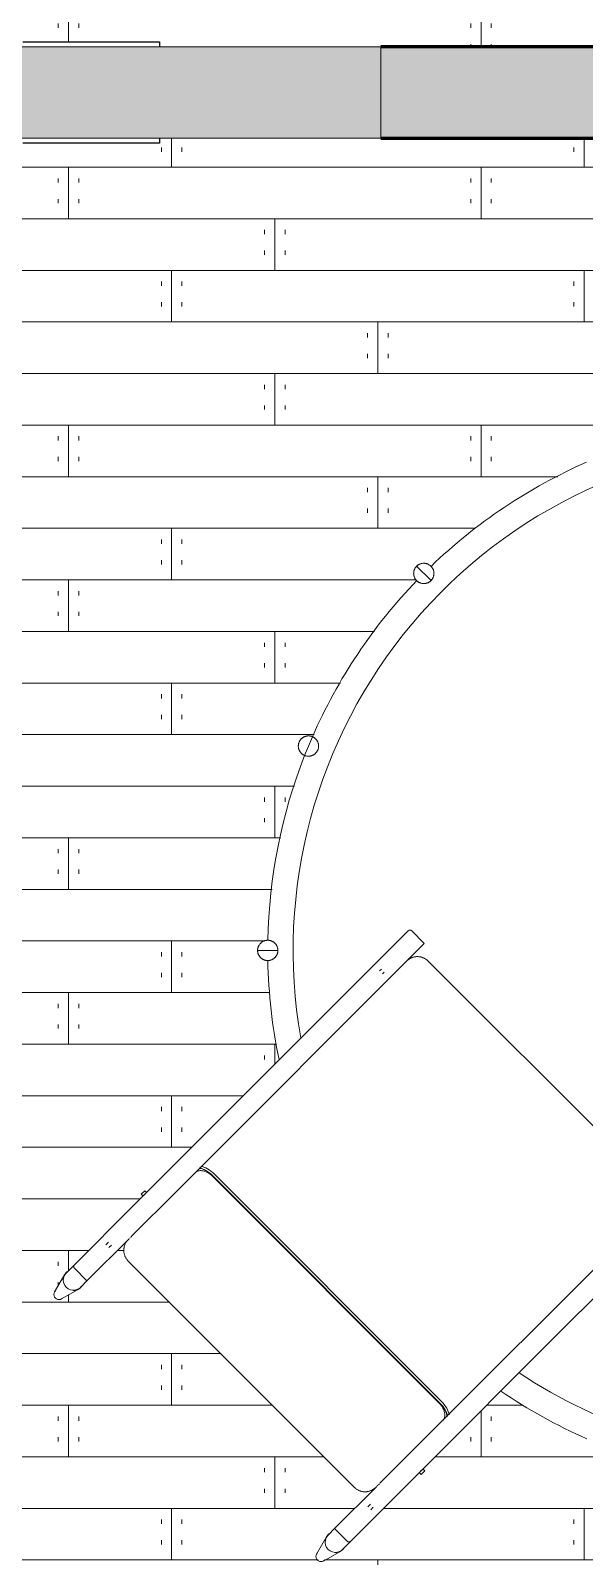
# Model space of a CAD drawing. Header units: millimetres. Extents: x -9018 to 25736, y -24663 to -1750.
# Drawn here: x -6515 to -5424, y -8285 to -5268 of the extents above; entities that cross this region are included whole.
import ezdxf

# ---------------------------------------------------------------- set-up
doc = ezdxf.new("R2010")
doc.units = ezdxf.units.MM
for name, color, linetype, lineweight in [('A-DETL-GENF', 92, 'Continuous', 9), ('A-DETL-THIN', 151, 'Continuous', 9), ('A-DOOR', 31, 'Continuous', 9), ('A-FLOR-PATT', 8, 'Continuous', 25), ('A-WALL', 113, 'Continuous', 25), ('A-WALL-PATT', 111, 'Continuous', 25), ('I-FURN', 30, 'Continuous', 9)]:
    doc.layers.add(name, color=color, linetype=linetype, lineweight=lineweight)

# ---------------------------------------------------------------- blocks, each defined once
blk = doc.blocks.new('Blks_Decor Lorena Canals_Tapete Bubbly - Cinza e Branco-3804642-2 PAV')
at = {"layer": 'I-FURN', "color": 254}
for p, q in [((0, 1068.8), (0, 1070)), ((0, 1030), (0, 1070)), ((0, 1030), (0, 1031.2)), ((385.1, 977), (384, 977.4)), ((420.9, 962.1), (384, 977.4)), ((384.8, 976.9), (384, 977.2)), ((420.9, 962.1), (419.8, 962.6)), ((728.3, 728.3), (756.6, 756.6)), ((755.7, 755.7), (756.6, 756.6)), ((728.3, 728.3), (729.2, 729.2))]:
    blk.add_line(p, q, dxfattribs=at)
at = {"layer": 'I-FURN', "color": 254, "flags": 128}
for points in [[(0, 1030), (-0.8, 1030), (-1.6, 1030.1), (-2.4, 1030.1), (-3.2, 1030.3), (-4, 1030.4), (-4.8, 1030.6), (-5.5, 1030.8), (-6.3, 1031), (-7, 1031.3), (-7.8, 1031.6), (-8.5, 1031.9), (-9.2, 1032.3), (-9.9, 1032.6), (-10.6, 1033.1), (-11.3, 1033.5), (-11.9, 1034), (-12.6, 1034.4), (-13.2, 1035), (-13.8, 1035.5), (-14.3, 1036.1), (-14.9, 1036.7), (-15.4, 1037.3), (-15.9, 1037.9), (-16.4, 1038.5), (-16.8, 1039.2), (-17.2, 1039.9), (-17.6, 1040.6), (-18, 1041.3), (-18.3, 1042), (-18.6, 1042.8), (-18.9, 1043.5), (-19.2, 1044.3), (-19.4, 1045), (-19.6, 1045.8), (-19.7, 1046.6), (-19.8, 1047.4), (-19.9, 1048.2), (-20, 1049), (-20, 1049.8), (-20, 1050.6), (-20, 1051.4), (-19.9, 1052.2), (-19.8, 1053), (-19.6, 1053.8), (-19.5, 1054.5), (-19.3, 1055.3), (-19.1, 1056.1), (-18.8, 1056.8), (-18.5, 1057.6), (-18.2, 1058.3), (-17.8, 1059), (-17.5, 1059.7), (-17.1, 1060.4), (-16.6, 1061.1), (-16.2, 1061.8), (-15.7, 1062.4), (-15.2, 1063), (-14.6, 1063.6), (-14.1, 1064.2), (-13.5, 1064.7), (-12.9, 1065.3), (-12.3, 1065.8), (-11.6, 1066.3), (-11, 1066.7), (-10.3, 1067.1), (-9.6, 1067.5), (-8.9, 1067.9), (-8.2, 1068.2), (-7.4, 1068.6), (-6.7, 1068.8), (-5.9, 1069.1), (-5.2, 1069.3), (-4.4, 1069.5), (-3.6, 1069.7), (-2.8, 1069.8), (-2, 1069.9), (-1.2, 1070), (-0.4, 1070), (0, 1070)], [(0, 1070), (0.8, 1070), (1.6, 1069.9), (2.4, 1069.9), (3.2, 1069.7), (4, 1069.6), (4.8, 1069.4), (5.5, 1069.2), (6.3, 1069), (7, 1068.7), (7.8, 1068.4), (8.5, 1068.1), (9.2, 1067.7), (9.9, 1067.4), (10.6, 1066.9), (11.3, 1066.5), (11.9, 1066), (12.6, 1065.6), (13.2, 1065), (13.8, 1064.5), (14.3, 1063.9), (14.9, 1063.3), (15.4, 1062.7), (15.9, 1062.1), (16.4, 1061.5), (16.8, 1060.8), (17.2, 1060.1), (17.6, 1059.4), (18, 1058.7), (18.3, 1058), (18.6, 1057.2), (18.9, 1056.5), (19.2, 1055.7), (19.4, 1055), (19.6, 1054.2), (19.7, 1053.4), (19.8, 1052.6), (19.9, 1051.8), (20, 1051), (20, 1050.2), (20, 1049.4), (20, 1048.6), (19.9, 1047.8), (19.8, 1047), (19.6, 1046.2), (19.5, 1045.5), (19.3, 1044.7), (19.1, 1043.9), (18.8, 1043.2), (18.5, 1042.4), (18.2, 1041.7), (17.8, 1041), (17.5, 1040.3), (17.1, 1039.6), (16.6, 1038.9), (16.2, 1038.2), (15.7, 1037.6), (15.2, 1037), (14.6, 1036.4), (14.1, 1035.8), (13.5, 1035.3), (12.9, 1034.7), (12.3, 1034.2), (11.6, 1033.7), (11, 1033.3), (10.3, 1032.9), (9.6, 1032.5), (8.9, 1032.1), (8.2, 1031.8), (7.4, 1031.4), (6.7, 1031.2), (5.9, 1030.9), (5.2, 1030.7), (4.4, 1030.5), (3.6, 1030.3), (2.8, 1030.2), (2, 1030.1), (1.2, 1030), (0.4, 1030), (0, 1030)], [(420.9, 962.1), (420.6, 961.4), (420.2, 960.7), (419.9, 960), (419.5, 959.3), (419, 958.6), (418.6, 958), (418.1, 957.3), (417.6, 956.7), (417, 956.1), (416.5, 955.5), (415.9, 955), (415.3, 954.5), (414.7, 954), (414, 953.5), (413.4, 953), (412.7, 952.6), (412, 952.2), (411.3, 951.8), (410.6, 951.5), (409.8, 951.2), (409.1, 950.9), (408.3, 950.7), (407.5, 950.4), (406.8, 950.3), (406, 950.1), (405.2, 950), (404.4, 949.9), (403.6, 949.8), (402.8, 949.8), (402, 949.8), (401.2, 949.8), (400.4, 949.9), (399.6, 950), (398.8, 950.1), (398, 950.3), (397.3, 950.5), (396.5, 950.7), (395.7, 950.9), (395, 951.2), (394.2, 951.5), (393.5, 951.9), (392.8, 952.3), (392.1, 952.7), (391.4, 953.1), (390.8, 953.5), (390.1, 954), (389.5, 954.5), (388.9, 955), (388.3, 955.6), (387.8, 956.2), (387.3, 956.8), (386.7, 957.4), (386.3, 958), (385.8, 958.7), (385.4, 959.3), (385, 960), (384.6, 960.7), (384.2, 961.5), (383.9, 962.2), (383.6, 962.9), (383.4, 963.7), (383.2, 964.5), (383, 965.2), (382.8, 966), (382.7, 966.8), (382.6, 967.6), (382.5, 968.4), (382.4, 969.2), (382.4, 970), (382.5, 970.8), (382.5, 971.6), (382.6, 972.4), (382.7, 973.2), (382.9, 974), (383.1, 974.8), (383.3, 975.5), (383.5, 976.3), (383.8, 977), (384, 977.4)], [(384, 977.4), (384.3, 978.2), (384.6, 978.9), (385, 979.6), (385.4, 980.3), (385.8, 981), (386.3, 981.6), (386.8, 982.2), (387.3, 982.9), (387.8, 983.5), (388.4, 984), (389, 984.6), (389.6, 985.1), (390.2, 985.6), (390.8, 986.1), (391.5, 986.5), (392.2, 987), (392.9, 987.4), (393.6, 987.7), (394.3, 988.1), (395.1, 988.4), (395.8, 988.7), (396.6, 988.9), (397.3, 989.1), (398.1, 989.3), (398.9, 989.5), (399.7, 989.6), (400.5, 989.7), (401.3, 989.8), (402.1, 989.8), (402.9, 989.8), (403.7, 989.7), (404.5, 989.7), (405.3, 989.6), (406.1, 989.5), (406.8, 989.3), (407.6, 989.1), (408.4, 988.9), (409.1, 988.6), (409.9, 988.3), (410.6, 988), (411.3, 987.7), (412.1, 987.3), (412.8, 986.9), (413.4, 986.5), (414.1, 986), (414.7, 985.6), (415.3, 985.1), (415.9, 984.5), (416.5, 984), (417.1, 983.4), (417.6, 982.8), (418.1, 982.2), (418.6, 981.5), (419.1, 980.9), (419.5, 980.2), (419.9, 979.5), (420.3, 978.8), (420.6, 978.1), (420.9, 977.4), (421.2, 976.6), (421.5, 975.9), (421.7, 975.1), (421.9, 974.3), (422.1, 973.5), (422.2, 972.8), (422.3, 972), (422.4, 971.2), (422.4, 970.4), (422.4, 969.6), (422.4, 968.8), (422.4, 968), (422.3, 967.2), (422.1, 966.4), (422, 965.6), (421.8, 964.8), (421.6, 964), (421.3, 963.3), (421.1, 962.5), (420.9, 962.1)], [(728.3, 728.3), (727.8, 728.9), (727.2, 729.5), (726.7, 730.1), (726.2, 730.8), (725.8, 731.4), (725.4, 732.1), (725, 732.8), (724.6, 733.5), (724.2, 734.2), (723.9, 734.9), (723.6, 735.7), (723.4, 736.4), (723.2, 737.2), (723, 738), (722.8, 738.8), (722.7, 739.6), (722.6, 740.4), (722.5, 741.2), (722.5, 742), (722.5, 742.8), (722.5, 743.6), (722.6, 744.4), (722.6, 745.1), (722.8, 745.9), (722.9, 746.7), (723.1, 747.5), (723.3, 748.3), (723.6, 749), (723.8, 749.8), (724.2, 750.5), (724.5, 751.2), (724.9, 752), (725.3, 752.7), (725.7, 753.3), (726.1, 754), (726.6, 754.6), (727.1, 755.3), (727.6, 755.9), (728.2, 756.5), (728.7, 757), (729.3, 757.5), (729.9, 758.1), (730.6, 758.5), (731.2, 759), (731.9, 759.4), (732.6, 759.9), (733.3, 760.2), (734, 760.6), (734.7, 760.9), (735.5, 761.2), (736.2, 761.5), (737, 761.7), (737.8, 761.9), (738.6, 762.1), (739.4, 762.2), (740.1, 762.3), (740.9, 762.4), (741.7, 762.4), (742.5, 762.5), (743.3, 762.4), (744.1, 762.4), (744.9, 762.3), (745.7, 762.2), (746.5, 762), (747.3, 761.9), (748.1, 761.7), (748.8, 761.4), (749.6, 761.2), (750.3, 760.9), (751, 760.5), (751.8, 760.2), (752.5, 759.8), (753.2, 759.4), (753.8, 758.9), (754.5, 758.5), (755.1, 758), (755.7, 757.4), (756.3, 756.9), (756.6, 756.6)], [(756.6, 756.6), (757.2, 756), (757.7, 755.4), (758.2, 754.8), (758.7, 754.2), (759.1, 753.5), (759.6, 752.8), (760, 752.1), (760.3, 751.4), (760.7, 750.7), (761, 750), (761.3, 749.2), (761.5, 748.5), (761.8, 747.7), (762, 746.9), (762.1, 746.1), (762.3, 745.4), (762.4, 744.6), (762.4, 743.8), (762.5, 743), (762.5, 742.2), (762.4, 741.4), (762.4, 740.6), (762.3, 739.8), (762.2, 739), (762, 738.2), (761.8, 737.4), (761.6, 736.7), (761.4, 735.9), (761.1, 735.1), (760.8, 734.4), (760.4, 733.7), (760.1, 733), (759.7, 732.3), (759.3, 731.6), (758.8, 730.9), (758.3, 730.3), (757.8, 729.7), (757.3, 729.1), (756.8, 728.5), (756.2, 727.9), (755.6, 727.4), (755, 726.9), (754.3, 726.4), (753.7, 725.9), (753, 725.5), (752.3, 725.1), (751.6, 724.7), (750.9, 724.3), (750.2, 724), (749.4, 723.7), (748.7, 723.5), (747.9, 723.2), (747.1, 723), (746.4, 722.8), (745.6, 722.7), (744.8, 722.6), (744, 722.5), (743.2, 722.5), (742.4, 722.5), (741.6, 722.5), (740.8, 722.5), (740, 722.6), (739.2, 722.7), (738.4, 722.9), (737.6, 723.1), (736.9, 723.3), (736.1, 723.5), (735.3, 723.8), (734.6, 724.1), (733.9, 724.4), (733.2, 724.8), (732.5, 725.1), (731.8, 725.6), (731.1, 726), (730.5, 726.5), (729.8, 727), (729.2, 727.5), (728.6, 728), (728.3, 728.3)]]:
    blk.add_lwpolyline(points, dxfattribs=at)
at = {"layer": 'I-FURN', "color": 254}
for radius, start, end in [(1050, 91.0753, 101.8067), (1050, 68.5529, 88.9247), (1000, 360, 99.9046), (1000, 0, 99.9046), (1050, 46.0753, 66.3765), (1050, 23.6725, 43.9155), (1050, 145.7723, 156.3633), (1000, 146.3129, 162.863), (1000, 146.3129, 162.863)]:
    blk.add_arc((0, 0), radius, start, end, dxfattribs=at)
blk = doc.blocks.new('Blks_Mob Bruno Faucz_Poltrona Cora - Único-3806574-2 PAV')
at = {"layer": 'I-FURN', "color": 254}
for p, q in [((-380, 470), (-345, 470)), ((-345, 470), (-345, -221)), ((345, -221), (345, 470)), ((315, 450.8), (-315, 450.8)), ((-385, 390.8), (-385, 375.9)), ((-369, 374.3), (-369, 369.6)), ((-361, 369.6), (-361, 374.3)), ((-345, 375.9), (-345, 390.9)), ((-316, -143.8), (316, -143.8)), ((316, -148.3), (-316, -148.3)), ((-316, -148.7), (316, -148.7)), ((315, -149.2), (-315, -149.2)), ((-345, -221), (-345, -254.4)), ((-345, -223.7), (-345, -342.9)), ((345, -254.4), (345, -221)), ((345, -342.9), (345, -223.7)), ((-385, -263.9), (-390, -263.9)), ((-390, -263.9), (-390, -264.1)), ((-390, -273.9), (-390, -263.9)), ((-385, -267.6), (-385, -270.2)), ((390, -263.9), (385, -263.9)), ((385, -270.2), (385, -267.6)), ((390, -263.9), (390, -273.9)), ((390, -264.1), (390, -263.9)), ((-390, -273.7), (-390, -273.9)), ((-390, -273.9), (-385, -273.9)), ((385, -273.9), (390, -273.9)), ((390, -273.9), (390, -273.7)), ((-345, -342.9), (-345, -347.8)), ((-345, -349.4), (-345, -350.9)), ((-345, -352.4), (-345, -470)), ((345, -343.7), (345, -342.9)), ((345, -347.8), (345, -344.9)), ((345, -350.9), (345, -349.4)), ((345, -470), (345, -352.4)), ((-369, -386.1), (-369, -393.3)), ((-361, -393.4), (-361, -386.1)), ((-315, -385), (315, -385)), ((361, -386.1), (361, -393.4)), ((369, -393.3), (369, -386.1)), ((-385, -402.8), (-385, -406.7)), ((-345, -406.1), (-345, -402.8)), ((345, -402.8), (345, -406.1)), ((385, -407.2), (385, -402.8)), ((-385, -465), (-385, -487.4)), ((-345, -470), (-380, -470)), ((-345, -487.4), (-345, -470)), ((380, -470), (345, -470)), ((345, -470), (345, -487.4)), ((385, -487.4), (385, -465)), ((-384.9, -492.8), (-374.7, -530.6)), ((-345.1, -492.8), (-355.3, -530.6)), ((345.1, -492.8), (355.3, -530.6)), ((384.9, -492.8), (374.7, -530.6))]:
    blk.add_line(p, q, dxfattribs=at)
at = {"layer": 'I-FURN', "color": 254, "flags": 128}
for points in [[(-385, 465), (-385, 209.5), (-385, -46.4), (-385, -302.2), (-385, -465)], [(385, -465), (385, -209.5), (385, 46.4), (385, 302.2), (385, 465)], [(-345, 420.8), (-345, 422), (-344.9, 423.2), (-344.8, 424.4), (-344.6, 425.6), (-344.4, 426.8), (-344.1, 428), (-343.8, 429.1), (-343.5, 430.3), (-343.1, 431.4), (-342.6, 432.5), (-342.1, 433.6), (-341.6, 434.7), (-341, 435.7), (-340.4, 436.8), (-339.8, 437.8), (-339.1, 438.7), (-338.3, 439.7), (-337.6, 440.6), (-336.7, 441.5), (-335.9, 442.3), (-335, 443.2), (-334.1, 443.9), (-333.2, 444.7), (-332.2, 445.4), (-331.2, 446.1), (-330.2, 446.7), (-329.1, 447.3), (-328.1, 447.8), (-327, 448.3), (-325.9, 448.8), (-324.7, 449.2), (-323.6, 449.6), (-322.4, 449.9), (-321.3, 450.2), (-320.1, 450.4), (-318.9, 450.6), (-317.7, 450.7), (-316.5, 450.8), (-315.3, 450.8), (-315, 450.8)], [(-315, -385), (-316.2, -385), (-317.4, -384.9), (-318.6, -384.8), (-319.8, -384.6), (-321, -384.4), (-322.1, -384.1), (-323.3, -383.8), (-324.4, -383.5), (-325.6, -383.1), (-326.7, -382.6), (-327.8, -382.1), (-328.9, -381.6), (-329.9, -381), (-330.9, -380.4), (-331.9, -379.8), (-332.9, -379.1), (-333.9, -378.3), (-334.8, -377.6), (-335.7, -376.8), (-336.5, -375.9), (-337.3, -375), (-338.1, -374.1), (-338.9, -373.2), (-339.6, -372.2), (-340.2, -371.2), (-340.9, -370.2), (-341.5, -369.1), (-342, -368.1), (-342.5, -367), (-343, -365.9), (-343.4, -364.8), (-343.7, -363.6), (-344.1, -362.5), (-344.3, -361.3), (-344.6, -360.1), (-344.7, -358.9), (-344.9, -357.7), (-345, -356.5), (-345, -355.3), (-345, -355)], [(345, -355), (345, -356.2), (344.9, -357.4), (344.8, -358.6), (344.6, -359.8), (344.4, -361), (344.1, -362.1), (343.8, -363.3), (343.5, -364.4), (343.1, -365.6), (342.6, -366.7), (342.1, -367.8), (341.6, -368.9), (341, -369.9), (340.4, -370.9), (339.8, -371.9), (339.1, -372.9), (338.3, -373.9), (337.6, -374.8), (336.7, -375.7), (335.9, -376.5), (335, -377.3), (334.1, -378.1), (333.2, -378.9), (332.2, -379.6), (331.2, -380.3), (330.2, -380.9), (329.1, -381.5), (328.1, -382), (327, -382.5), (325.9, -383), (324.7, -383.4), (323.6, -383.7), (322.4, -384.1), (321.3, -384.3), (320.1, -384.6), (318.9, -384.7), (317.7, -384.9), (316.5, -385), (315.3, -385), (315, -385)], [(-384.9, -485.1), (-384.9, -489.9), (-383.7, -494.7), (-381.5, -499), (-378.3, -502.8), (-374.3, -505.6), (-369.8, -507.3), (-365, -507.9)], [(-365, -507.9), (-360.2, -507.3), (-355.7, -505.6), (-351.7, -502.8), (-348.5, -499), (-346.3, -494.7), (-345.1, -489.9), (-345.1, -485.1)], [(345.1, -485.1), (345.1, -489.9), (346.3, -494.7), (348.5, -499), (351.7, -502.8), (355.7, -505.6), (360.2, -507.3), (365, -507.9)], [(365, -507.9), (369.8, -507.3), (374.3, -505.6), (378.3, -502.8), (381.5, -499), (383.7, -494.7), (384.9, -489.9), (384.9, -485.1)]]:
    blk.add_lwpolyline(points, dxfattribs=at)
at = {"layer": 'I-FURN', "color": 254}
for centre, radius, start, end in [((-365, -487.4), 20.6, 174.5277, 180), ((-365, -487.4), 20.6, 180, 205.1991), ((-365, -487.4), 20.6, 218.0194, 229.0449), ((-365, -487.4), 20.6, 310.9665, 321.9362), ((-365, -487.4), 20.6, 334.9985, 360), ((-365, -487.4), 20.6, 0, 5.4446), ((365, -487.4), 20.6, 174.5554, 180), ((365, -487.4), 20.6, 180, 205.0015), ((365, -487.4), 20.6, 218.0638, 229.0335), ((365, -487.4), 20.6, 310.9551, 321.9806), ((365, -487.4), 20.6, 334.8009, 360), ((365, -487.4), 20.6, 360, 5.4723), ((-365, -527.9), 10, 180, 0), ((365, -527.9), 10, 180, 0)]:
    blk.add_arc(centre, radius, start, end, dxfattribs=at)
for centre, major_axis, start_param, end_param in [((-316, -159.2), (33.9, 0), 1.570796, 2.649489), ((-316, -163.7), (-33.9, 0), 4.712389, 5.791082), ((-316, -163.7), (32.9, 0), 1.570796, 2.692738), ((316, -159.2), (33.9, 0), 0.492103, 1.570796), ((316, -163.7), (33.9, 0), 0.492103, 1.570796), ((316, -163.7), (32.9, 0), 0.448855, 1.570796)]:
    blk.add_ellipse(centre, major_axis=major_axis, ratio=0.45399, start_param=start_param, end_param=end_param, dxfattribs=at)
for points, knots in [([(-385, 465), (-385, 465.3), (-384.9, 466), (-384.7, 466.7), (-384.5, 467.3), (-384.3, 467.6), (-384.2, 467.8), (-384, 468), (-383.8, 468.2), (-383.7, 468.4), (-383.6, 468.5), (-383.4, 468.6), (-383.3, 468.8), (-383, 469), (-382.8, 469.1), (-382.5, 469.3), (-382.3, 469.5), (-382, 469.6), (-381.7, 469.7), (-381.4, 469.8), (-381, 469.9), (-380.6, 470), (-380.2, 470), (-380, 470)], [0, 0, 0, 0, 0.142857, 0.285714, 0.357143, 0.392857, 0.428571, 0.464286, 0.5, 0.535714, 0.553571, 0.571429, 0.607143, 0.642857, 0.678571, 0.714286, 0.75, 0.785714, 0.821429, 0.857143, 0.892857, 0.928571, 1, 1, 1, 1]), ([(-315, -149.2), (-317.6, -149.2), (-322.9, -149.6), (-329, -151.3), (-333.3, -153.2), (-336.3, -154.9), (-338.9, -156.8), (-341.1, -158.9), (-342.8, -161.2), (-344.5, -164.4), (-345, -167), (-345, -168.7)], [0, 0, 0, 0, 0.166667, 0.333333, 0.416667, 0.5, 0.583333, 0.666667, 0.75, 0.833333, 1, 1, 1, 1]), ([(345, -168.7), (345, -167), (344.5, -164.4), (342.8, -161.2), (341.1, -158.9), (338.9, -156.8), (336.3, -154.9), (333.3, -153.2), (329, -151.3), (322.9, -149.6), (317.6, -149.2), (315, -149.2)], [0, 0, 0, 0, 0.166667, 0.25, 0.333333, 0.416667, 0.5, 0.583333, 0.666667, 0.833333, 1, 1, 1, 1]), ([(-380, -470), (-380.2, -470), (-380.6, -470), (-381, -469.9), (-381.4, -469.8), (-381.7, -469.7), (-382, -469.6), (-382.3, -469.5), (-382.5, -469.3), (-382.8, -469.1), (-383, -469), (-383.3, -468.8), (-383.5, -468.6), (-383.7, -468.4), (-383.8, -468.2), (-384, -468), (-384.2, -467.8), (-384.3, -467.6), (-384.5, -467.3), (-384.7, -466.7), (-384.9, -466), (-385, -465.3), (-385, -465)], [0, 0, 0, 0, 0.071429, 0.107143, 0.142857, 0.178571, 0.214286, 0.25, 0.285714, 0.321429, 0.357143, 0.392857, 0.428571, 0.464286, 0.5, 0.535714, 0.571429, 0.607143, 0.642857, 0.714286, 0.857143, 1, 1, 1, 1]), ([(385, -465), (385, -465.3), (384.9, -466), (384.7, -466.7), (384.5, -467.3), (384.3, -467.6), (384.2, -467.8), (384, -468), (383.8, -468.2), (383.7, -468.4), (383.6, -468.5), (383.4, -468.6), (383.3, -468.8), (383, -469), (382.8, -469.1), (382.5, -469.3), (382.3, -469.5), (382, -469.6), (381.7, -469.7), (381.4, -469.8), (381, -469.9), (380.6, -470), (380.2, -470), (380, -470)], [0, 0, 0, 0, 0.142857, 0.285714, 0.357143, 0.392857, 0.428571, 0.464286, 0.5, 0.535714, 0.553571, 0.571429, 0.607143, 0.642857, 0.678571, 0.714286, 0.75, 0.785714, 0.821429, 0.857143, 0.892857, 0.928571, 1, 1, 1, 1])]:
    blk.add_open_spline(points, degree=3, knots=knots, dxfattribs=at)
blk = doc.blocks.new('Porta inclinada - Porta inclinada Larissa-3958697-2 PAV')
at = {"layer": 'A-DOOR', "lineweight": 25}
for p, q in [((-1715.3, 100), (-1446.1, 100)), ((-1446.1, 100), (-1446.1, 90)), ((-1446.1, -90), (-1446.1, -100)), ((-1446.1, -100), (-1715.3, -100))]:
    blk.add_line(p, q, dxfattribs=at)

msp = doc.modelspace()

# ---------------------------------------------------------------- hatches: boundary and pattern name
at = {"layer": 'A-DETL-GENF'}
msp.add_hatch(color=7, dxfattribs=at).paths.add_polyline_path([(-2384.62, -19319.651), (-2384.62, -19139.651), (-7064.62, -19139.651), (-7064.62, -16759.651), (-6524.62, -16759.651), (-6524.62, -16579.651), (-7064.62, -16579.651), (-7064.62, -5479.651), (-5824.62, -5479.651), (-5824.62, -5299.651), (-7244.62, -5299.651), (-7244.62, -19319.651), (-3130.347, -19319.651)])
at = {"layer": 'A-FLOR-PATT', "lineweight": 9}
h = msp.add_hatch(dxfattribs=at)
h.set_pattern_fill('FP_10', color=9, style=0, pattern_type=2)
h.set_pattern_definition([(0, (-4814.62, -6959.33), (0, 101.6), []), (90, (-4814.62, -6959.33), (-203.2, 203.2), [101.6, -711.2]), (90, (-4794.3, -6928.85), (-203.2, 203.2), [8.382, -32.258, 8.382, -763.778]), (90, (-4022.14, -6928.85), (-203.2, 203.2), [8.382, -32.258, 8.382, -763.778]), (90, (-4408.22, -6857.73), (-203.2, 203.2), [101.6, -711.2]), (90, (-4428.54, -6827.25), (-203.2, 203.2), [8.382, -32.258, 8.382, -763.778]), (90, (-4387.9, -6827.25), (-203.2, 203.2), [8.382, -32.258, 8.382, -763.778])])
h.paths.add_polyline_path([(-2564.62, -8369.651), (-2564.62, -7579.651), (-2914.62, -7579.651), (-2914.62, -5479.651), (-2915.62, -5479.651), (-2915.62, -5489.651), (-3014.62, -5489.651), (-3014.62, -6479.651), (-3044.62, -6479.651), (-3044.62, -5479.651), (-6260.744, -5479.651), (-6260.744, -5489.651), (-6564.62, -5489.651), (-6564.62, -7779.651), (-6563.62, -7779.651), (-6563.62, -8076.759), (-6561.571, -8078.989), (-6563.62, -8080.424), (-6563.62, -8279.651), (-6840.875, -8280.226), (-6840.875, -8280.744), (-6838.138, -8281.861), (-6835.355, -8285.089), (-6832.767, -8289.651), (-3364.62, -8289.651), (-3364.62, -8369.651), (-2670.28, -8369.651)])
h.paths.add_polyline_path([(-7061.91, -8369.651), (-7061.91, -8289.651), (-6851.689, -8289.651), (-6850.462, -8284.283), (-6850.447, -8284.247), (-6851.296, -8284.113), (-6855.65, -8279.651), (-7064.62, -8279.651), (-7064.62, -8369.651)])
h.paths.add_polyline_path([(-5419.242, -6117.577), (-5418.282, -6118.367), (-5418.497, -6116.814), (-5419.244, -6116.317)])
h.paths.add_polyline_path([(-5382.31, -6102.213), (-5383.265, -6101.388), (-5383.055, -6102.976), (-5382.308, -6103.473)])
h.paths.add_polyline_path([(-5017.5, -6029.331), (-5016.89, -6030.382), (-5016.274, -6029.331), (-5017.076, -6028.306)])
h.paths.add_polyline_path([(-4240.896, -6351.011), (-4240.967, -6349.936), (-4241.917, -6350.734), (-4241.763, -6351.37)])
h.paths.add_polyline_path([(-4035.361, -6658.436), (-4036.187, -6659.391), (-4034.598, -6659.181), (-4034.598, -6658.436), (-4034.891, -6658.436)])
h.paths.add_polyline_path([(-4019.998, -6695.368), (-4019.172, -6694.413), (-4020.752, -6694.611), (-4020.469, -6695.368)])
h.paths.add_polyline_path([(-3927.5, -7079.331), (-3928.065, -7078.201), (-3928.726, -7079.331), (-3927.924, -7080.355)])
h.paths.add_polyline_path([(-4576.365, -8041.403), (-4577.32, -8040.577), (-4577.11, -8042.166), (-4576.363, -8042.662)])
h.paths.add_polyline_path([(-4613.297, -8056.766), (-4612.342, -8057.592), (-4612.552, -8056.003), (-4613.299, -8055.506), (-4613.297, -8056.443)])
h.paths.add_polyline_path([(-5945.198, -8282.95), (-5952.27, -8275.879), (-5948.573, -8264.114), (-5937.678, -8244.617), (-5934.527, -8240.211), (-5933.357, -8238.354), (-5928.447, -8230.035), (-5926.734, -8229.326), (-5839.188, -8140.665), (-5845.327, -8143.711), (-5849.107, -8144.796), (-5854.295, -8145.372), (-5861.669, -8144.886), (-5866.906, -8143.204), (-5870.883, -8141.235), (-5877.27, -8136.392), (-6324.769, -7688.242), (-6326.756, -7685.375), (-6329.407, -7679.603), (-6330.822, -7672.498), (-6330.586, -7665.387), (-6328.422, -7657.862), (-6324.083, -7651.041), (-6326.71, -7653.298), (-6415.546, -7742.946), (-6415.563, -7742.988), (-6453.581, -7764.67), (-6461.386, -7766.762), (-6468.367, -7759.353), (-6464.761, -7747.926), (-6453.868, -7728.426), (-6450.718, -7724.021), (-6449.545, -7722.16), (-6444.635, -7713.844), (-6442.915, -7713.131), (-6293.527, -7562.84), (-6296.356, -7559.305), (-6289.526, -7553.181), (-6286.343, -7556.363), (-6023.838, -7293.858), (-6033.668, -7249.202), (-6045.96, -7136.177), (-6045.96, -7099.027), (-6047.873, -7099.176), (-6050.48, -7098.622), (-6054.571, -7097.464), (-6061.881, -7093.121), (-6066.145, -7086.424), (-6067.169, -7082.893), (-6067.5, -7079.331), (-6066.728, -7074.246), (-6064.996, -7070.328), (-6060.848, -7064.705), (-6052.989, -7060.523), (-6045.96, -7059.331), (-6045.96, -7022.485), (-6033.668, -6909.46), (-6009.228, -6798.426), (-5974.938, -6695.372), (-5980.323, -6691.927), (-5982.207, -6689.741), (-5985.907, -6683.615), (-5986.762, -6674.768), (-5985.462, -6668.789), (-5982.129, -6664.604), (-5974.938, -6658.417), (-5966.828, -6656.94), (-5960.891, -6658.028), (-5957.997, -6658.417), (-5925.188, -6587.502), (-5866.574, -6490.084), (-5797.77, -6399.575), (-5752.676, -6351.969), (-5754.166, -6350.861), (-5755.569, -6348.611), (-5757.759, -6344.772), (-5759.962, -6336.869), (-5757.739, -6327.931), (-5754.742, -6323.494), (-5751.695, -6320.727), (-5748.899, -6319.091), (-5746.195, -6318.184), (-5739.277, -6317.036), (-5730.383, -6319.798), (-5725.47, -6323.249), (-5718.226, -6315.882), (-5632.933, -6243.433), (-5536.438, -6178.362), (-5438.384, -6126.377), (-5418.729, -6118.545), (-5420.145, -6114.671), (-5420.492, -6112.496), (-5420.501, -6108.992), (-5418.709, -6101.506), (-5413.037, -6094.618), (-5406.972, -6091.129), (-5402.61, -6090.71), (-5393.141, -6091.412), (-5385.651, -6096.974), (-5382.747, -6101.388), (-5381.245, -6103.61), (-5327.779, -6082.91), (-5220.021, -6053.355), (-5109.465, -6035.401), (-5017.4, -6030.41), (-5017.279, -6026.954), (-5016.4, -6023.114), (-5014.996, -6020.328), (-5010.848, -6014.705), (-5002.989, -6010.523), (-4995.794, -6009.667), (-4991.434, -6011.088), (-4983.358, -6015.189), (-4978.732, -6022.661), (-4977.832, -6025.759), (-4977.5, -6030.415), (-4883.975, -6035.486), (-4771.781, -6053.879), (-4658.911, -6085.619), (-4613.822, -6103.584), (-4611.977, -6099.404), (-4609.846, -6096.52), (-4607.658, -6094.639), (-4601.523, -6090.945), (-4592.675, -6090.104), (-4586.348, -6091.646), (-4582.517, -6094.752), (-4576.342, -6101.952), (-4574.877, -6110.064), (-4576.025, -6116.166), (-4576.365, -6118.508), (-4556.617, -6126.377), (-4456.169, -6179.631), (-4362.067, -6243.433), (-4274.679, -6317.813), (-4269.575, -6323.202), (-4266.771, -6320.727), (-4263.975, -6319.091), (-4261.271, -6318.184), (-4254.353, -6317.036), (-4245.459, -6319.798), (-4240.599, -6323.169), (-4237.967, -6327.95), (-4235.038, -6336.869), (-4237.261, -6345.806), (-4240.497, -6350.53), (-4241.713, -6352.615), (-4197.23, -6399.575), (-4128.427, -6490.084), (-4069.812, -6587.502), (-4036.673, -6659.131), (-4033.143, -6657.746), (-4030.281, -6657.185), (-4026.776, -6657.177), (-4019.291, -6658.969), (-4012.402, -6664.641), (-4008.913, -6670.705), (-4008.495, -6675.067), (-4009.196, -6684.536), (-4014.622, -6691.917), (-4019.172, -6694.93), (-4020.45, -6695.508), (-3985.773, -6798.426), (-3961.332, -6909.46), (-3949.04, -7022.485), (-3948.579, -7059.623), (-3946.453, -7059.537), (-3941.434, -7061.088), (-3933.358, -7065.189), (-3928.732, -7072.661), (-3927.814, -7075.958), (-3927.5, -7079.331), (-3928.272, -7084.416), (-3930.004, -7088.334), (-3934.152, -7093.956), (-3940.429, -7097.124), (-3945.563, -7098.949), (-3947.873, -7099.176), (-3949.04, -7098.693), (-3949.04, -7136.177), (-3961.332, -7249.202), (-3971.162, -7293.858), (-3708.304, -7556.01), (-3704.768, -7553.181), (-3698.644, -7560.011), (-3701.659, -7563.361), (-3550.358, -7713.847), (-3550.314, -7713.865), (-3548.555, -7717.008), (-3530.239, -7747.926), (-3528.574, -7752.108), (-3526.543, -7759.691), (-3533.614, -7766.762), (-3544.283, -7763.652), (-3561.175, -7754.292), (-3568.272, -7749.726), (-3571.139, -7747.849), (-3579.457, -7742.939), (-3580.167, -7741.226), (-3669.009, -7653.363), (-3665.615, -7660.318), (-3664.225, -7667.857), (-3664.61, -7675.808), (-3666.986, -7683.162), (-3670.737, -7688.883), (-3675.132, -7693.794), (-4120.609, -8138.694), (-4125.823, -8142.364), (-4135.461, -8145.336), (-4144.709, -8145.062), (-4150.733, -8143.263), (-4156.46, -8140.212), (-4156.849, -8140.547), (-4066.546, -8230.038), (-4066.505, -8230.056), (-4064.742, -8233.199), (-4046.427, -8264.114), (-4044.836, -8268.019), (-4042.731, -8275.879), (-4049.802, -8282.95), (-4059.978, -8280.095), (-4077.365, -8270.481), (-4084.46, -8265.918), (-4087.332, -8264.037), (-4095.649, -8259.127), (-4096.361, -8257.408), (-4246.851, -8108.217), (-4250.188, -8110.848), (-4256.311, -8104.018), (-4253.129, -8100.835), (-4407.757, -7946.207), (-4458.562, -7980.3), (-4556.617, -8032.285), (-4576.911, -8040.371), (-4575.461, -8044.309), (-4575.066, -8046.913), (-4575.106, -8049.988), (-4576.35, -8056.722), (-4581.505, -8062.836), (-4585.814, -8066.659), (-4587.18, -8067.55), (-4590.028, -8068.01), (-4594.803, -8068.504), (-4602.465, -8067.568), (-4609.956, -8062.005), (-4612.677, -8057.936), (-4614.362, -8055.293), (-4667.221, -8075.751), (-4720.564, -8090.562), (-4748.059, -8142.002), (-4785.368, -8187.463), (-4830.829, -8224.772), (-4884.608, -8253.075), (-4939.948, -8269.662), (-4997.5, -8275.331), (-5056.027, -8269.566), (-5112.305, -8252.495), (-5164.171, -8224.772), (-5209.632, -8187.463), (-5248.144, -8139.752), (-5275.189, -8090.353), (-5336.089, -8073.043), (-5381.372, -8055.609), (-5383.024, -8059.192), (-5385.154, -8062.083), (-5387.34, -8063.967), (-5392.729, -8067.553), (-5400.553, -8068.192), (-5406.005, -8067.891), (-5408.506, -8066.856), (-5410.568, -8065.564), (-5413.995, -8062.683), (-5418.663, -8056.698), (-5420.14, -8048.588), (-5419, -8042.48), (-5418.663, -8040.142), (-5438.384, -8032.285), (-5538.832, -7979.031), (-5587.243, -7946.207), (-5741.518, -8101.189), (-5738.689, -8104.724), (-5745.519, -8110.848), (-5748.822, -8107.786), (-5899.355, -8259.134), (-5899.373, -8259.178), (-5937.392, -8280.858), (-5944.613, -8282.793)])
h.paths.add_polyline_path([(-5832.677, -8134.036), (-5831.592, -8133.988), (-5831.592, -8133.466), (-5832.585, -8133.988)])
h.paths.add_polyline_path([(-4165.638, -8131.758), (-4168.154, -8128.874), (-4166.743, -8130.653), (-4165.824, -8131.572)])
h.paths.add_polyline_path([(-5829.362, -8131.758), (-5826.478, -8128.197), (-5827.288, -8128.858), (-5829.239, -8131.572)])
h.paths.add_polyline_path([(-5826.478, -8128.874), (-5825.026, -8127.13), (-5826.037, -8128.287)])
h.paths.add_polyline_path([(-5382.697, -8057.687), (-5381.708, -8056.229), (-5381.979, -8055.576), (-5382.776, -8056.698), (-5382.662, -8057.526)])
h.paths.add_polyline_path([(-5418.663, -8042.79), (-5417.847, -8040.575), (-5418.663, -8041.86), (-5418.663, -8042.718)])
h.paths.add_polyline_path([(-3675.456, -7647.19), (-3675.505, -7646.084), (-3676.031, -7646.084), (-3675.505, -7647.096)])
h.paths.add_polyline_path([(-6316.174, -7642.762), (-6308.781, -7636.64), (-6315.995, -7642.584)])
h.paths.add_polyline_path([(-3677.735, -7643.854), (-3678.826, -7642.762), (-3678.744, -7643.324), (-3678.285, -7643.565)])
h.paths.add_polyline_path([(-3678.826, -7642.762), (-3683.397, -7638.743), (-3679.071, -7642.584)])
h.paths.add_polyline_path([(-6066.965, -7080.623), (-6067.076, -7078.306), (-6067.5, -7079.331), (-6066.992, -7080.557)])
h.paths.add_polyline_path([(-5974.938, -6695.372), (-5974.469, -6695.267), (-5974.469, -6694.24), (-5975.755, -6694.556)])
h.paths.add_polyline_path([(-5960.1, -6659.55), (-5959.026, -6659.022), (-5960.1, -6658.417), (-5960.753, -6658.688), (-5960.236, -6659.371)])
h.paths.add_polyline_path([(-5754.64, -6324.019), (-5753.238, -6322.368), (-5754.104, -6322.727), (-5754.612, -6323.953)])
h.paths.add_polyline_path([(-4269.027, -6323.78), (-4268.159, -6323.003), (-4268.313, -6322.368), (-4269.437, -6323.347), (-4269.18, -6323.618)])
h.paths.add_polyline_path([(-4577.26, -6118.151), (-4576.365, -6117.259), (-4576.629, -6116.133), (-4577.432, -6117.259), (-4577.32, -6118.128)])
h.paths.add_polyline_path([(-4613.299, -6103.294), (-4612.479, -6101.08), (-4613.297, -6102.162), (-4613.299, -6103.155)])
h.paths.add_polyline_path([(-4977.939, -6030.391), (-4977.5, -6029.331), (-4978.235, -6028.492), (-4978.726, -6029.331), (-4978.065, -6030.385)])
h.paths.add_polyline_path([(-2564.62, -5299.651), (-2564.62, -3999.651), (-2584.62, -3999.651), (-2584.62, -3979.651), (-7064.62, -3979.651), (-7064.62, -5299.651), (-6713.62, -5299.651), (-6713.62, -5289.651), (-6260.744, -5289.651), (-6260.744, -5299.651), (-3015.62, -5299.251), (-3015.62, -5289.651), (-2915.62, -5289.651), (-2915.62, -5299.651)])
at = {"layer": 'A-WALL-PATT'}
h = msp.add_hatch(color=256, dxfattribs=at)
h.paths.add_polyline_path([(-5430.684, -5479.651), (-5263.962, -5479.651), (-5263.962, -5299.651), (-5824.62, -5299.651), (-5824.62, -5479.651)])
h.paths.add_polyline_path([(-3014.62, -5479.651), (-2384.62, -5479.651), (-2384.62, -5299.651), (-3014.62, -5299.651), (-3014.62, -5308.541)])

# ---------------------------------------------------------------- linework, layer by layer
at = {"layer": 'A-DETL-THIN'}
for p, q in [((-5824.62, -5299.651), (-7244.62, -5299.651)), ((-5824.62, -5479.651), (-5824.62, -5299.651)), ((-7064.62, -5479.651), (-5824.62, -5479.651))]:
    msp.add_line(p, q, dxfattribs=at)
at = {"layer": 'A-WALL', "lineweight": 60}
for p, q in [((-5263.962, -5299.651), (-5824.62, -5299.651)), ((-5824.62, -5479.651), (-5263.962, -5479.651))]:
    msp.add_line(p, q, dxfattribs=at)

# ---------------------------------------------------------------- block references
at = {"layer": 'A-DOOR'}
msp.add_blockref('Porta inclinada - Porta inclinada Larissa-3958697-2 PAV', (-4814.62, -5389.651), dxfattribs=at)
at = {"layer": 'I-FURN', "color": 254}
for name, p, rotation in [('Blks_Decor Lorena Canals_Tapete Bubbly - Cinza e Branco-3804642-2 PAV', (-4997.5, -7079.331), 89.9999999999999), ('Blks_Mob Bruno Faucz_Poltrona Cora - Único-3806574-2 PAV', (-5827.392, -7641.885), 315.0000000000001)]:
    msp.add_blockref(name, p, dxfattribs=dict(at, rotation=rotation))

doc.saveas('drawing.dxf')
